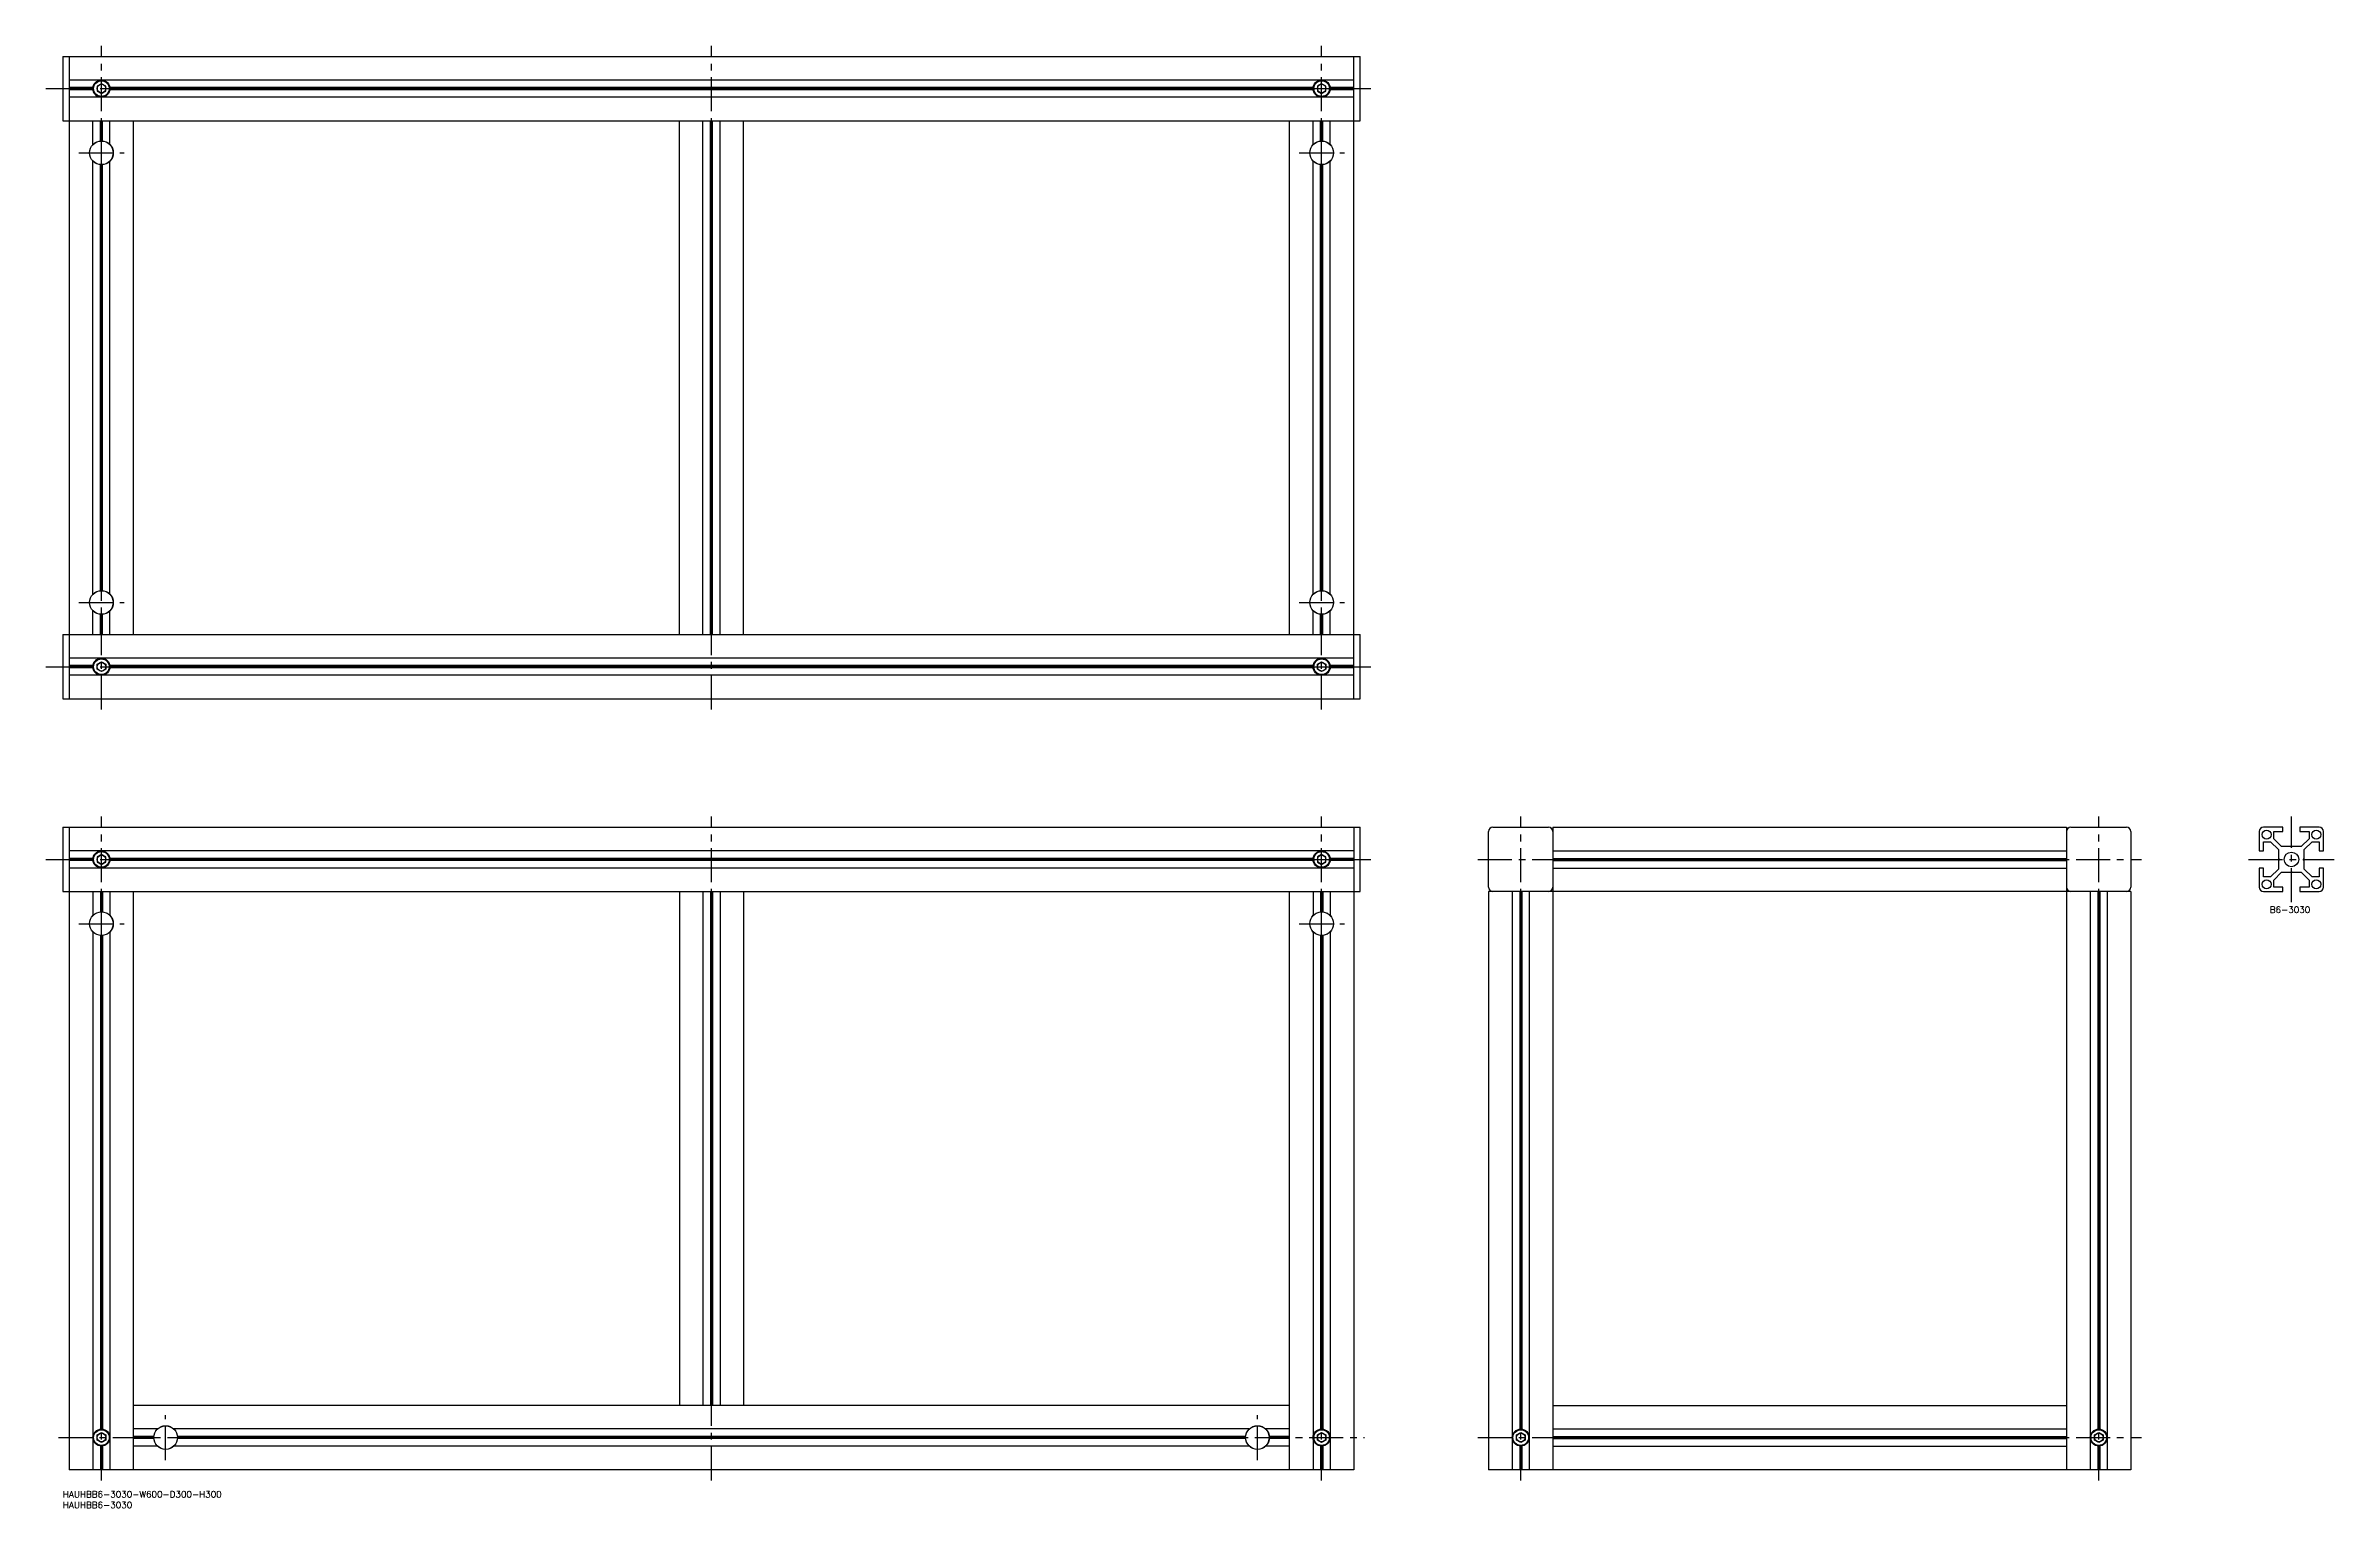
# Model space of a CAD drawing. Extents: x -8 to 1061, y -8 to 675.
import ezdxf

# ---------------------------------------------------------------- set-up
doc = ezdxf.new("R2010")
doc.units = 0
doc.header["$LTSCALE"] = 0.5
doc.linetypes.add('CENTER', pattern=[50.8, 31.75, -6.35, 6.35, -6.35])
for name, color, linetype in [('MSM_CENTER', 1, 'CENTER'), ('MSM_CONTINUOUS', 7, 'CONTINUOUS'), ('MSM_NARROW', 5, 'CONTINUOUS'), ('MSM_PART_NUMBER', 7, 'CONTINUOUS')]:
    doc.layers.add(name, color=color, linetype=linetype)
doc.styles.get("Standard").update_dxf_attribs({"font": 'txt.shx', "height": 3, "bigfont": 'bigfont.shx'})

# ---------------------------------------------------------------- blocks, each defined once
blk = doc.blocks.new('*U8')
at = {"layer": 'MSM_PART_NUMBER'}
blk.add_text('HAUHBB6-3030-W600-D300-H300', height=3, dxfattribs=at).set_placement((0, -3))
blk = doc.blocks.new('*U9')
at = {"layer": 'MSM_PART_NUMBER'}
blk.add_text('HAUHBB6-3030', height=3, dxfattribs=at).set_placement((0, -8))
blk = doc.blocks.new('*U10')
at = {"layer": 'MSM_PART_NUMBER'}
blk.add_text('B6-3030', height=3, dxfattribs=at).set_placement((1030.9, 270))

msp = doc.modelspace()

# ---------------------------------------------------------------- linework, layer by layer
at = {"layer": 'MSM_CENTER'}
for p, q in [((18, 365), (18, 675)), ((303, 365), (303, 675)), ((588, 365), (588, 675)), ((-8, 655), (611, 655)), ((7.5, 625), (28.6, 625)), ((577.5, 625), (598.6, 625)), ((7.5, 415), (28.6, 415)), ((577.5, 415), (598.6, 415)), ((-8, 385), (611, 385)), ((18, 5), (18, 315)), ((303, 5), (303, 315)), ((588, 5), (588, 315)), ((681, 5), (681, 315)), ((951, 5), (951, 315)), ((1041, 275), (1041, 315)), ((-8, 295), (611, 295)), ((661, 295), (971, 295)), ((1021, 295), (1061, 295)), ((7.5, 265), (28.6, 265)), ((577.5, 265), (598.6, 265)), ((48, 14.5), (48, 35.5)), ((558, 14.5), (558, 35.5)), ((-2, 25), (608, 25)), ((661, 25), (971, 25))]:
    msp.add_line(p, q, dxfattribs=at)
at = {"layer": 'MSM_CONTINUOUS'}
for p, q in [((0, 670), (0, 640)), ((0, 670), (606, 670)), ((3, 670), (3, 370)), ((603, 370), (603, 670)), ((606, 640), (606, 670)), ((603, 659), (3, 659)), ((14, 655.5), (3, 655.5)), ((14, 655), (3, 655)), ((14, 654.5), (3, 654.5)), ((18, 657.3), (16, 656.2)), ((16, 656.2), (16, 653.8)), ((16, 653.8), (18, 652.7)), ((20, 656.2), (18, 657.3)), ((18, 652.7), (20, 653.8)), ((20, 653.8), (20, 656.2)), ((584, 655.5), (22, 655.5)), ((584, 655), (22, 655)), ((584, 654.5), (22, 654.5)), ((588, 657.3), (586, 656.2)), ((586, 656.2), (586, 653.8)), ((586, 653.8), (588, 652.7)), ((590, 656.2), (588, 657.3)), ((588, 652.7), (590, 653.8)), ((590, 653.8), (590, 656.2)), ((603, 655.5), (592, 655.5)), ((603, 655), (592, 655)), ((603, 654.5), (592, 654.5)), ((603, 651), (3, 651)), ((0, 640), (606, 640)), ((14, 628.8), (14, 640)), ((17.5, 630.5), (17.5, 640)), ((18, 630.5), (18, 640)), ((18.5, 630.5), (18.5, 640)), ((22, 628.8), (22, 640)), ((33, 400), (33, 640)), ((288, 400), (288, 640)), ((299, 400), (299, 640)), ((302.5, 400), (302.5, 640)), ((303, 400), (303, 640)), ((303.5, 400), (303.5, 640)), ((307, 400), (307, 640)), ((318, 400), (318, 640)), ((573, 400), (573, 640)), ((584, 628.8), (584, 640)), ((587.5, 630.5), (587.5, 640)), ((588, 630.5), (588, 640)), ((588.5, 630.5), (588.5, 640)), ((592, 628.8), (592, 640)), ((14, 418.8), (14, 621.2)), ((15, 629.7), (15, 629.6)), ((15, 620.4), (15, 620.3)), ((21, 629.6), (21, 629.7)), ((21, 620.3), (21, 620.4)), ((22, 418.8), (22, 621.2)), ((584, 418.8), (584, 621.2)), ((585, 629.7), (585, 629.6)), ((585, 620.4), (585, 620.3)), ((591, 629.6), (591, 629.7)), ((591, 620.3), (591, 620.4)), ((592, 418.8), (592, 621.2)), ((17.5, 420.5), (17.5, 619.5)), ((18, 420.5), (18, 619.5)), ((18.5, 420.5), (18.5, 619.5)), ((587.5, 420.5), (587.5, 619.5)), ((588, 420.5), (588, 619.5)), ((588.5, 420.5), (588.5, 619.5)), ((15, 419.6), (15, 419.7)), ((21, 419.7), (21, 419.6)), ((585, 419.6), (585, 419.7)), ((591, 419.7), (591, 419.6)), ((14, 400), (14, 411.2)), ((15, 410.3), (15, 410.4)), ((17.5, 400), (17.5, 409.5)), ((18, 400), (18, 409.5)), ((18.5, 400), (18.5, 409.5)), ((21, 410.4), (21, 410.3)), ((22, 400), (22, 411.2)), ((584, 400), (584, 411.2)), ((585, 410.3), (585, 410.4)), ((587.5, 400), (587.5, 409.5)), ((588, 400), (588, 409.5)), ((588.5, 400), (588.5, 409.5)), ((591, 410.4), (591, 410.3)), ((592, 400), (592, 411.2)), ((0, 400), (606, 400)), ((0, 400), (0, 370)), ((606, 370), (606, 400)), ((603, 389), (3, 389)), ((14, 385.5), (3, 385.5)), ((14, 385), (3, 385)), ((16, 386.2), (18, 387.3)), ((16, 383.8), (16, 386.2)), ((18, 387.3), (20, 386.2)), ((20, 386.2), (20, 383.8)), ((584, 385.5), (22, 385.5)), ((584, 385), (22, 385)), ((586, 386.2), (588, 387.3)), ((586, 383.8), (586, 386.2)), ((588, 387.3), (590, 386.2)), ((590, 386.2), (590, 383.8)), ((603, 385.5), (592, 385.5)), ((603, 385), (592, 385)), ((14, 384.5), (3, 384.5)), ((603, 381), (3, 381)), ((18, 382.7), (16, 383.8)), ((20, 383.8), (18, 382.7)), ((584, 384.5), (22, 384.5)), ((588, 382.7), (586, 383.8)), ((590, 383.8), (588, 382.7)), ((603, 384.5), (592, 384.5)), ((0, 370), (606, 370)), ((0, 310), (0, 280)), ((0, 310), (606, 310)), ((3, 310), (3, 10)), ((603, 310), (603, 10)), ((606, 280), (606, 310)), ((666, 282), (666, 308)), ((668, 310), (694, 310)), ((696, 310), (696, 10)), ((696, 310), (936, 310)), ((936, 310), (936, 10)), ((938, 310), (964, 310)), ((966, 308), (966, 282)), ((1026, 308), (1026, 299)), ((1037, 310), (1028, 310)), ((1028, 299), (1028, 303.2)), ((1028, 303.2), (1031.3, 303.2)), ((1031.3, 303.2), (1035, 299.6)), ((1032.8, 308), (1037, 308)), ((1032.8, 304.7), (1032.8, 308)), ((1036.4, 301), (1032.8, 304.7)), ((1035, 299.6), (1035, 295.5)), ((1040.5, 301), (1036.4, 301)), ((1037, 308), (1037, 310)), ((1041, 300.7), (1040.5, 301)), ((1041.5, 301), (1041, 300.7)), ((1045.6, 301), (1041.5, 301)), ((1054, 310), (1045, 310)), ((1045, 310), (1045, 308)), ((1045, 308), (1049.3, 308)), ((1049.3, 304.7), (1045.6, 301)), ((1047, 299.6), (1050.7, 303.2)), ((1047, 295.5), (1047, 299.6)), ((1049.3, 308), (1049.3, 304.7)), ((1050.7, 303.2), (1054, 303.2)), ((1054, 303.2), (1054, 299)), ((1056, 299), (1056, 308)), ((603, 299), (3, 299)), ((14, 295.5), (3, 295.5)), ((14, 295), (3, 295)), ((14, 294.5), (3, 294.5)), ((603, 291), (3, 291)), ((18, 297.3), (16, 296.2)), ((16, 296.2), (16, 293.8)), ((16, 293.8), (18, 292.7)), ((20, 296.2), (18, 297.3)), ((18, 292.7), (20, 293.8)), ((20, 293.8), (20, 296.2)), ((584, 295.5), (22, 295.5)), ((584, 295), (22, 295)), ((584, 294.5), (22, 294.5)), ((588, 297.3), (586, 296.2)), ((586, 296.2), (586, 293.8)), ((586, 293.8), (588, 292.7)), ((590, 296.2), (588, 297.3)), ((588, 292.7), (590, 293.8)), ((590, 293.8), (590, 296.2)), ((603, 295.5), (592, 295.5)), ((603, 295), (592, 295)), ((603, 294.5), (592, 294.5)), ((696, 299), (936, 299)), ((696, 295.5), (936, 295.5)), ((696, 295), (936, 295)), ((696, 294.5), (936, 294.5)), ((696, 291), (936, 291)), ((1026, 299), (1028, 299)), ((1028, 291), (1026, 291)), ((1026, 291), (1026, 282)), ((1028, 286.8), (1028, 291)), ((1035, 290.4), (1031.3, 286.8)), ((1032.8, 285.3), (1036.4, 289)), ((1035, 295.5), (1035.3, 295)), ((1035.3, 295), (1035, 294.5)), ((1035, 294.5), (1035, 290.4)), ((1036.4, 289), (1040.5, 289)), ((1040.5, 289), (1041, 289.3)), ((1041, 289.3), (1041.5, 289)), ((1041.5, 289), (1045.6, 289)), ((1045.6, 289), (1049.3, 285.3)), ((1046.7, 295), (1047, 295.5)), ((1047, 294.5), (1046.7, 295)), ((1047, 290.4), (1047, 294.5)), ((1050.7, 286.8), (1047, 290.4)), ((1054, 299), (1056, 299)), ((1056, 291), (1054, 291)), ((1054, 291), (1054, 286.8)), ((1056, 282), (1056, 291)), ((0, 280), (606, 280)), ((14, 280), (14, 268.8)), ((17.5, 280), (17.5, 270.5)), ((18, 280), (18, 270.5)), ((18.5, 280), (18.5, 270.5)), ((22, 280), (22, 268.8)), ((33, 10), (33, 280)), ((288, 280), (288, 40)), ((299, 280), (299, 40)), ((302.5, 280), (302.5, 40)), ((303, 280), (303, 40)), ((303.5, 280), (303.5, 40)), ((307, 280), (307, 40)), ((318, 280), (318, 40)), ((573, 10), (573, 280)), ((584, 280), (584, 268.8)), ((587.5, 280), (587.5, 270.5)), ((588, 280), (588, 270.5)), ((588.5, 280), (588.5, 270.5)), ((592, 280), (592, 268.8)), ((966, 280), (666, 280)), ((666, 280), (666, 10)), ((677, 280), (677, 10)), ((680.5, 280), (680.5, 29)), ((681, 280), (681, 29)), ((681.5, 280), (681.5, 29)), ((685, 280), (685, 10)), ((947, 280), (947, 10)), ((950.5, 280), (950.5, 29)), ((951, 280), (951, 29)), ((951.5, 280), (951.5, 29)), ((955, 280), (955, 10)), ((966, 280), (966, 10)), ((1031.3, 286.8), (1028, 286.8)), ((1028, 280), (1037, 280)), ((1032.8, 282), (1032.8, 285.3)), ((1037, 282), (1032.8, 282)), ((1037, 280), (1037, 282)), ((1049.3, 282), (1045, 282)), ((1045, 282), (1045, 280)), ((1045, 280), (1054, 280)), ((1049.3, 285.3), (1049.3, 282)), ((1054, 286.8), (1050.7, 286.8)), ((15, 269.7), (15, 269.6)), ((21, 269.6), (21, 269.7)), ((585, 269.7), (585, 269.6)), ((591, 269.6), (591, 269.7)), ((14, 261.2), (14, 10)), ((15, 260.4), (15, 260.3)), ((17.5, 259.5), (17.5, 29)), ((18, 259.5), (18, 29)), ((18.5, 259.5), (18.5, 29)), ((21, 260.3), (21, 260.4)), ((22, 261.2), (22, 10)), ((584, 261.2), (584, 10)), ((585, 260.4), (585, 260.3)), ((587.5, 259.5), (587.5, 29)), ((588, 259.5), (588, 29)), ((588.5, 259.5), (588.5, 29)), ((591, 260.3), (591, 260.4)), ((592, 261.2), (592, 10)), ((573, 40), (33, 40)), ((696, 40), (936, 40)), ((16, 26.2), (18, 27.3)), ((16, 23.8), (16, 26.2)), ((18, 22.7), (16, 23.8)), ((18, 27.3), (20, 26.2)), ((20, 23.8), (18, 22.7)), ((20, 26.2), (20, 23.8)), ((44.2, 29), (33, 29)), ((42.5, 25.5), (33, 25.5)), ((42.5, 25), (33, 25)), ((42.5, 24.5), (33, 24.5)), ((43.4, 28), (43.3, 28)), ((43.3, 22), (43.4, 22)), ((554.2, 29), (51.8, 29)), ((52.7, 28), (52.6, 28)), ((52.6, 22), (52.7, 22)), ((552.5, 25.5), (53.5, 25.5)), ((552.5, 24.5), (53.5, 24.5)), ((552.5, 25), (53.6, 25)), ((553.3, 28), (553.4, 28)), ((553.4, 22), (553.3, 22)), ((573, 29), (561.8, 29)), ((562.6, 28), (562.7, 28)), ((562.7, 22), (562.6, 22)), ((573, 25.5), (563.5, 25.5)), ((573, 24.5), (563.5, 24.5)), ((573, 25), (563.6, 25)), ((586, 26.2), (588, 27.3)), ((586, 23.8), (586, 26.2)), ((588, 22.7), (586, 23.8)), ((588, 27.3), (590, 26.2)), ((590, 23.8), (588, 22.7)), ((590, 26.2), (590, 23.8)), ((679, 26.2), (681, 27.3)), ((679, 23.8), (679, 26.2)), ((681, 22.7), (679, 23.8)), ((681, 27.3), (683, 26.2)), ((683, 23.8), (681, 22.7)), ((683, 26.2), (683, 23.8)), ((696, 29), (936, 29)), ((696, 25.5), (936, 25.5)), ((696, 25), (936, 25)), ((696, 24.5), (936, 24.5)), ((949, 26.2), (951, 27.3)), ((949, 23.8), (949, 26.2)), ((951, 22.7), (949, 23.8)), ((951, 27.3), (953, 26.2)), ((953, 23.8), (951, 22.7)), ((953, 26.2), (953, 23.8)), ((17.5, 21), (17.5, 10)), ((18, 21), (18, 10)), ((18.5, 21), (18.5, 10)), ((44.2, 21), (33, 21)), ((554.2, 21), (51.8, 21)), ((573, 21), (561.8, 21)), ((587.5, 21), (587.5, 10)), ((588, 21), (588, 10)), ((588.5, 21), (588.5, 10)), ((680.5, 21), (680.5, 10)), ((681, 21), (681, 10)), ((681.5, 21), (681.5, 10)), ((696, 21), (936, 21)), ((950.5, 21), (950.5, 10)), ((951, 21), (951, 10)), ((951.5, 21), (951.5, 10)), ((603, 10), (3, 10)), ((966, 10), (666, 10))]:
    msp.add_line(p, q, dxfattribs=at)
for centre, radius in [((18, 655), 4), ((18, 655), 3.63), ((18, 655), 2), ((588, 655), 4), ((588, 655), 3.63), ((588, 655), 2), ((18, 625), 5.5), ((18, 625), 5.55), ((588, 625), 5.5), ((588, 625), 5.55), ((18, 415), 5.55), ((18, 415), 5.5), ((588, 415), 5.55), ((588, 415), 5.5), ((18, 385), 4), ((18, 385), 3.63), ((18, 385), 2), ((588, 385), 4), ((588, 385), 3.63), ((588, 385), 2), ((1029.4, 306.6), 2.1), ((1052.6, 306.6), 2.1), ((18, 295), 4), ((18, 295), 3.63), ((18, 295), 2), ((588, 295), 4), ((588, 295), 3.63), ((588, 295), 2), ((1041, 295), 3.4), ((1029.4, 283.4), 2.1), ((1052.6, 283.4), 2.1), ((18, 265), 5.55), ((18, 265), 5.5), ((588, 265), 5.55), ((588, 265), 5.5), ((18, 25), 4), ((18, 25), 3.63), ((18, 25), 2), ((48, 25), 5.55), ((48, 25), 5.5), ((558, 25), 5.55), ((558, 25), 5.5), ((588, 25), 4), ((588, 25), 3.63), ((588, 25), 2), ((681, 25), 4), ((681, 25), 3.63), ((681, 25), 2), ((951, 25), 4), ((951, 25), 3.63), ((951, 25), 2)]:
    msp.add_circle(centre, radius, dxfattribs=at)
for centre, start, end in [((668, 308), 90, 180), ((694, 308), 0, 90), ((938, 308), 90, 180), ((964, 308), 0, 90), ((1028, 308), 90, 180), ((1054, 308), 0, 90), ((668, 282), 180, 270), ((694, 282), 270, 0), ((938, 282), 180, 270), ((964, 282), 270, 0), ((1028, 282), 180, 270), ((1054, 282), 270, 0)]:
    msp.add_arc(centre, 2, start, end, dxfattribs=at)
at = {"layer": 'MSM_NARROW'}
for p, q in [((15.5, 630), (15.5, 629.9)), ((15.5, 620.1), (15.5, 620)), ((20.5, 630), (20.5, 629.9)), ((20.5, 620.1), (20.5, 620)), ((585.5, 630), (585.5, 629.9)), ((585.5, 620.1), (585.5, 620)), ((590.5, 630), (590.5, 629.9)), ((590.5, 620.1), (590.5, 620)), ((15.5, 420), (15.5, 419.9)), ((20.5, 420), (20.5, 419.9)), ((585.5, 420), (585.5, 419.9)), ((590.5, 420), (590.5, 419.9)), ((15.5, 410.1), (15.5, 410)), ((20.5, 410.1), (20.5, 410)), ((585.5, 410.1), (585.5, 410)), ((590.5, 410.1), (590.5, 410)), ((15.5, 270), (15.5, 269.9)), ((20.5, 270), (20.5, 269.9)), ((585.5, 270), (585.5, 269.9)), ((590.5, 270), (590.5, 269.9)), ((15.5, 260.1), (15.5, 260)), ((20.5, 260.1), (20.5, 260)), ((585.5, 260.1), (585.5, 260)), ((590.5, 260.1), (590.5, 260)), ((43, 27.5), (43.1, 27.5)), ((43, 22.5), (43.1, 22.5)), ((52.9, 27.5), (53, 27.5)), ((52.9, 22.5), (53, 22.5)), ((553.1, 27.5), (553, 27.5)), ((553.1, 22.5), (553, 22.5)), ((563, 27.5), (562.9, 27.5)), ((563, 22.5), (562.9, 22.5))]:
    msp.add_line(p, q, dxfattribs=at)

# ---------------------------------------------------------------- block references
at = {"layer": 'MSM_CONTINUOUS'}
for name in ['*U10', '*U8', '*U9']:
    msp.add_blockref(name, (0, 0), dxfattribs=at)

doc.saveas('drawing.dxf')
